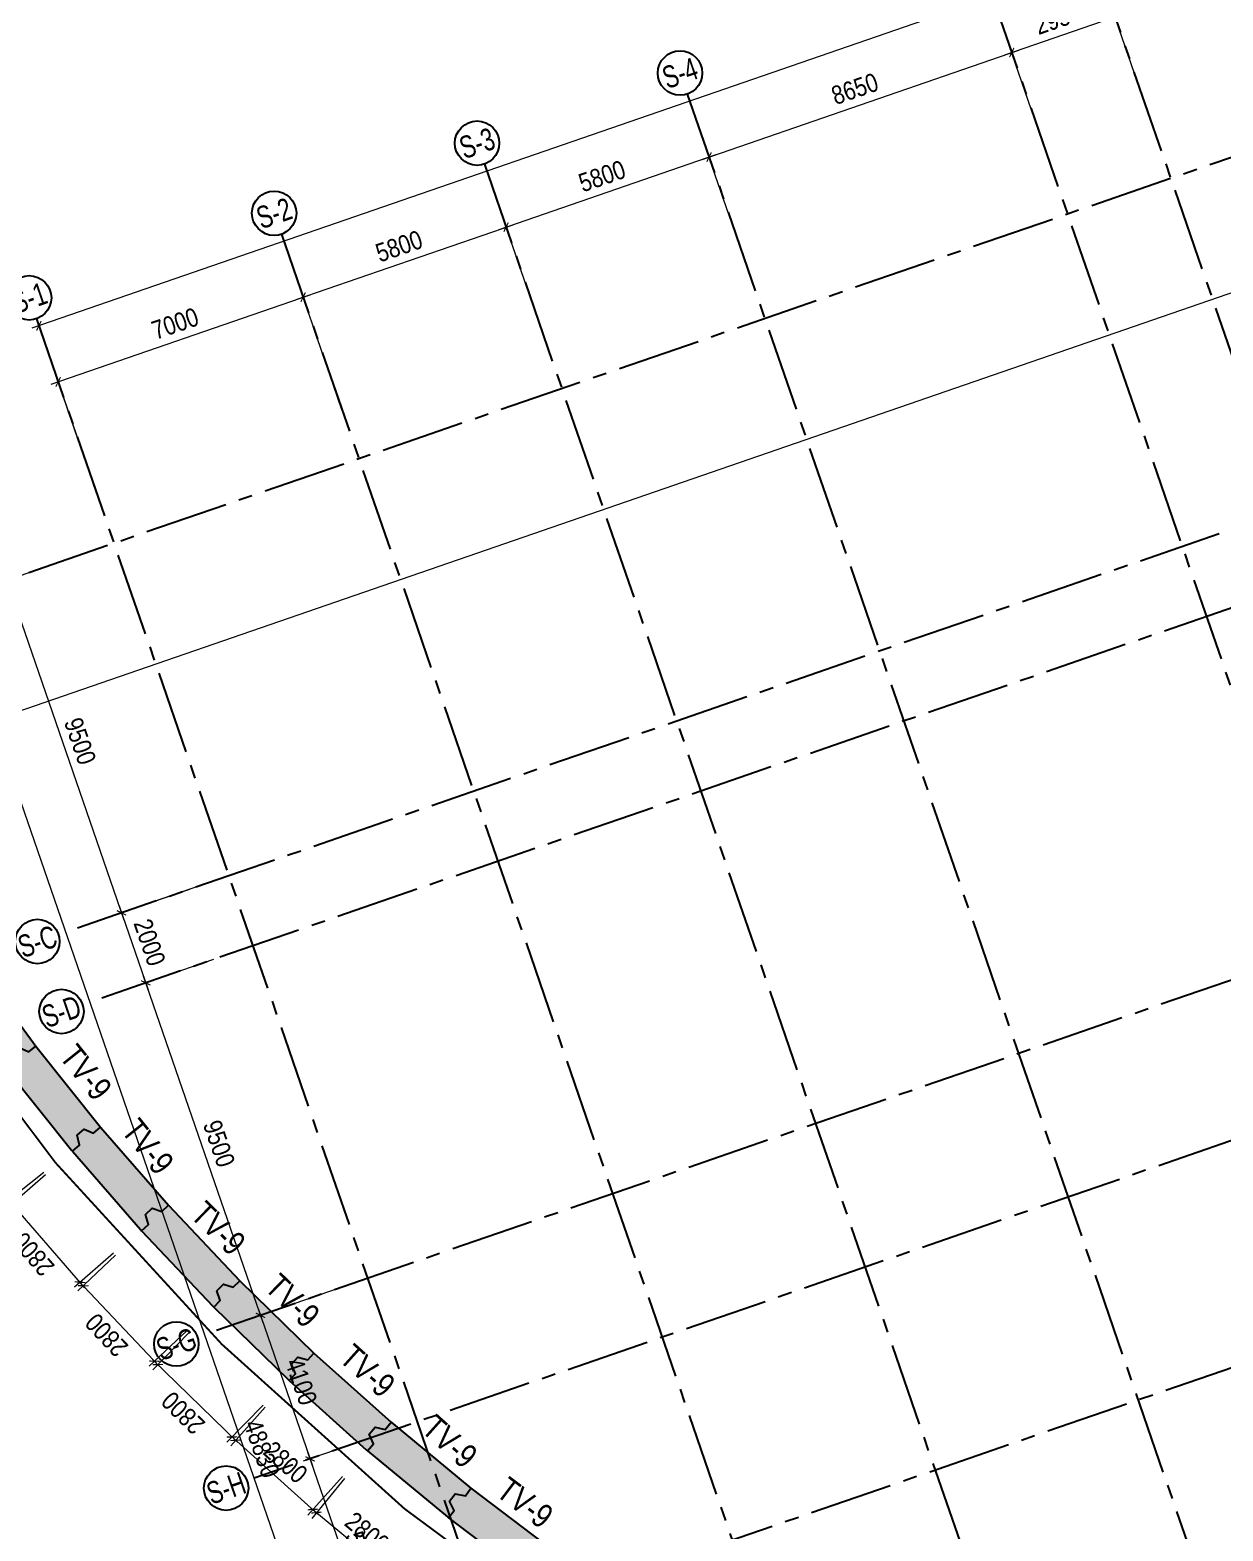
# Model space of a CAD drawing. Header units: millimetres. Extents: x -1534340 to 1713810, y -1348191 to 1114081.
# Drawn here: x 650295 to 682521, y -166186 to -125649 of the extents above; entities that cross this region are included whole.
import ezdxf
from ezdxf.enums import TextEntityAlignment as Align

# ---------------------------------------------------------------- set-up
doc = ezdxf.new("R2010")
doc.units = ezdxf.units.MM
doc.header["$LTSCALE"] = 100
doc.header["$PDMODE"] = 32
doc.header["$PDSIZE"] = 2.5
for name, pattern in [('CENTER2', [1.125, 0.75, -0.125, 0.125, -0.125]), ('DASHDOT', [1, 0.5, -0.25, 0, -0.25]), ('DASHED', [4.5, 3, -1.5]), ('HIDDEN', [0.375, 0.25, -0.125])]:
    doc.linetypes.add(name, pattern=pattern)
for name, color, linetype in [('ccu11-Dim', 8, 'Continuous'), ('ccu11-Khuat', 9, 'DASHED'), ('ccu12-Hatch', 250, 'Continuous'), ('ccu12-Truc', 13, 'CENTER2'), ('KT-Dim', 8, 'Continuous'), ('Xref_ST_MBDV Cot vach 30.7.2022$0$Xref_ST_MBDV Cot vach 30.7.2022|Xref_ST_MBDV Cot vach 30.7.2022|Xref_ST_MBDV Cot vach 30.7.2022|Xref_ST_MBDV Cot vach 30.7.2022|A-CORE-OTLN', 2, 'Continuous'), ('Xref_ST_MBDV Cot vach 30.7.2022$0$Xref_ST_MBDV Cot vach 30.7.2022|Xref_ST_MBDV Cot vach 30.7.2022|Xref_ST_MBDV Cot vach 30.7.2022|Xref_ST_MBDV Cot vach 30.7.2022|ccu12-Thay', 7, 'Continuous'), ('Xref_ST_MBDV Cot vach 30.7.2022|Xref_ST_MBDV Cot vach 30.7.2022|Xref_ST_MBDV Cot vach 30.7.2022|Xref_ST_MBDV Cot vach 30.7.2022|A-GRID-SYM', 50, 'Continuous')]:
    doc.layers.add(name, color=color, linetype=linetype)
doc.layers.add('ccu12-Tencaukien', color=9, linetype='Continuous', lineweight=15)
doc.layers.add('KT-Net thay', color=7, linetype='Continuous', lineweight=15)
doc.styles.add('Arial', font='arial.ttf', dxfattribs={"width": 0.7})
doc.styles.add('Arial Narrow', font='ARIALN.TTF')
doc.styles.add('HBA-Text', font='GOTHIC.TTF')
doc.dimstyles.new('ccu12-200', dxfattribs={"dimscale": 200, "dimtxt": 2.5, "dimasz": 1, "dimexe": 1, "dimexo": 2, "dimgap": 1, "dimtad": 1, "dimdec": 0, "dimrnd": 5, "dimdsep": 46, "dimtxsty": 'Arial Narrow', "dimblk": 'ARCHTICK', "dimcen": -1, "dimdle": 1, "dimclrd": 256, "dimclre": 256, "dimclrt": 3, "dimadec": 0, "dimazin": 2, "dimtfac": 0.1, "dimtdec": 0, "dimtmove": 0, "dimatfit": 1, "dimldrblk": 'ARCHTICK', "dimfxl": 1, "dimtvp": 0.833333, "dimtolj": 1, "dimtzin": 12, "dimarcsym": 0})

# ---------------------------------------------------------------- blocks, each defined once
blk = doc.blocks.new('_ARCHTICK')
at = {"color": 0, "linetype": 'ByBlock', "const_width": 0.15}
blk.add_lwpolyline([(-0.5, -0.5), (0.5, 0.5)], dxfattribs=at)
blk = doc.blocks.new('*D3500')
at = {"layer": 'ccu11-Dim', "lineweight": -2, "ltscale": 0.5, "transparency": 16777216}
for p, q in [((-102202, 18276), (-103134, 17237)), ((-100768, 15382), (-103149, 17520)), ((-100118, 16406), (-101050, 15367))]:
    blk.add_line(p, q, dxfattribs=at)
at = {"layer": 'Defpoints', "color": 0, "ltscale": 0.5, "transparency": 16777216}
for p in [(-101935, 18573), (-103000, 17386), (-99851, 16703)]:
    blk.add_point(p, dxfattribs=at)
at = {"layer": 'ccu11-Dim', "lineweight": -2, "ltscale": 0.5, "transparency": 16777216, "xscale": 200, "yscale": 200, "zscale": 200}
for p, rotation in [((-103000, 17386), 138.0940832896567), ((-100916, 15516), 318.0940832896567)]:
    blk.add_blockref('_ARCHTICK', p, dxfattribs=dict(at, rotation=rotation))
at = {"layer": 'ccu11-Dim', "color": 3, "ltscale": 0.5, "transparency": 16777216, "insert": (-101654, 16790), "char_height": 500, "attachment_point": 5, "rotation": 318.0941, "style": 'Arial Narrow', "bg_fill": 3, "box_fill_scale": 1.1, "bg_fill_color": 256, "bg_fill_true_color": 13158600, "bg_fill_transparency": 0}
blk.add_mtext('\\A1;2800', dxfattribs=at)
blk = doc.blocks.new('*D3503')
at = {"layer": 'ccu11-Dim', "lineweight": -2, "ltscale": 0.5, "transparency": 16777216}
for p, q in [((-100057, 16351), (-100944, 15277)), ((-100971, 15559), (-98503, 13522)), ((-97898, 14569), (-98784, 13495))]:
    blk.add_line(p, q, dxfattribs=at)
at = {"layer": 'Defpoints', "color": 0, "ltscale": 0.5, "transparency": 16777216}
for p in [(-99803, 16660), (-97643, 14877), (-98657, 13649)]:
    blk.add_point(p, dxfattribs=at)
at = {"layer": 'ccu11-Dim', "lineweight": -2, "ltscale": 0.5, "transparency": 16777216, "xscale": 200, "yscale": 200, "zscale": 200}
for p, rotation in [((-100816, 15432), 140.4665265179107), ((-98657, 13649), 320.4665265179107)]:
    blk.add_blockref('_ARCHTICK', p, dxfattribs=dict(at, rotation=rotation))
at = {"layer": 'ccu11-Dim', "color": 3, "ltscale": 0.5, "transparency": 16777216, "insert": (-99447, 14892), "char_height": 500, "attachment_point": 5, "rotation": 320.4665, "style": 'Arial Narrow', "bg_fill": 3, "box_fill_scale": 1.1, "bg_fill_color": 256, "bg_fill_true_color": 13158600, "bg_fill_transparency": 0}
blk.add_mtext('\\A1;2800', dxfattribs=at)
blk = doc.blocks.new('*D1139')
at = {"layer": 'Defpoints', "color": 0, "transparency": 16777216}
for p in [(308279, -57856, 0), (312200, -66552, 0), (309168, -67599)]:
    blk.add_point(p, dxfattribs=at)
at = {"layer": 'KT-Dim', "lineweight": -2, "transparency": 16777216}
for p, q in [((307901, -57986), (305879, -58684)), ((306003, -58430), (309233, -67788)), ((311822, -66683), (308979, -67664))]:
    blk.add_line(p, q, dxfattribs=at)
at = {"layer": 'KT-Dim', "lineweight": -2, "transparency": 16777216, "xscale": 200, "yscale": 200, "zscale": 200}
for p, rotation in [((306068, -58619), 109.0471379636341), ((309168, -67599), 289.0471379636341)]:
    blk.add_blockref('_ARCHTICK', p, dxfattribs=dict(at, rotation=rotation))
at = {"layer": 'KT-Dim', "color": 3, "transparency": 16777216, "insert": (308048, -62961), "char_height": 500, "attachment_point": 5, "rotation": 289.0471, "style": 'Arial Narrow'}
blk.add_mtext('\\A1;9500', dxfattribs=at)
blk = doc.blocks.new('*D1140')
at = {"layer": 'Defpoints', "color": 0, "transparency": 16777216}
for p in [(312032, -68726, 0), (315815, -77470), (312921, -78469)]:
    blk.add_point(p, dxfattribs=at)
at = {"layer": 'KT-Dim', "lineweight": -2, "transparency": 16777216}
for p, q in [((311654, -68857), (309632, -69555)), ((309756, -69300), (312986, -78659)), ((315437, -77601), (312732, -78535))]:
    blk.add_line(p, q, dxfattribs=at)
at = {"layer": 'KT-Dim', "lineweight": -2, "transparency": 16777216, "xscale": 200, "yscale": 200, "zscale": 200}
for p, rotation in [((309821, -69489), 109.0471379636341), ((312921, -78469), 289.0471379636341)]:
    blk.add_blockref('_ARCHTICK', p, dxfattribs=dict(at, rotation=rotation))
at = {"layer": 'KT-Dim', "color": 3, "transparency": 16777216, "insert": (311801, -73831), "char_height": 500, "attachment_point": 5, "rotation": 289.0471, "style": 'Arial Narrow'}
blk.add_mtext('\\A1;9500', dxfattribs=at)
blk = doc.blocks.new('*D1141')
at = {"layer": 'Defpoints', "color": 0, "transparency": 16777216}
for p in [(311379, -66836, 0), (312032, -68726, 0), (309821, -69489)]:
    blk.add_point(p, dxfattribs=at)
at = {"layer": 'KT-Dim', "lineweight": -2, "transparency": 16777216}
for p, q in [((311001, -66966), (308979, -67664)), ((309103, -67410), (309886, -69678)), ((311654, -68857), (309632, -69555))]:
    blk.add_line(p, q, dxfattribs=at)
at = {"layer": 'KT-Dim', "lineweight": -2, "transparency": 16777216, "xscale": 200, "yscale": 200, "zscale": 200}
for p, rotation in [((309168, -67599), 109.0471379636341), ((309821, -69489), 289.0471379636341)]:
    blk.add_blockref('_ARCHTICK', p, dxfattribs=dict(at, rotation=rotation))
at = {"layer": 'KT-Dim', "color": 3, "transparency": 16777216, "insert": (309925, -68396), "char_height": 500, "attachment_point": 5, "rotation": 289.0471, "style": 'Arial Narrow'}
blk.add_mtext('\\A1;2000', dxfattribs=at)
blk = doc.blocks.new('GRID-SYM-flat-103')
at = {"layer": 'Xref_ST_MBDV Cot vach 30.7.2022|Xref_ST_MBDV Cot vach 30.7.2022|Xref_ST_MBDV Cot vach 30.7.2022|Xref_ST_MBDV Cot vach 30.7.2022|A-GRID-SYM'}
blk.add_circle((0, 0, 0), 900, dxfattribs=at)
at = {"layer": 'Xref_ST_MBDV Cot vach 30.7.2022|Xref_ST_MBDV Cot vach 30.7.2022|Xref_ST_MBDV Cot vach 30.7.2022|Xref_ST_MBDV Cot vach 30.7.2022|A-GRID-SYM', "style": 'HBA-Text'}
blk.add_attdef('GRID', text='', height=900, rotation=19.04714, dxfattribs=at).set_placement((0, 0, 0), align=Align.MIDDLE_CENTER)
blk = doc.blocks.new('*D1107')
at = {"layer": 'Defpoints', "color": 0, "transparency": 16777216}
for p in [(315132, -77706, 0), (316470, -81582, 0), (314259, -82345)]:
    blk.add_point(p, dxfattribs=at)
at = {"layer": 'KT-Dim', "lineweight": -2, "transparency": 16777216}
for p, q in [((314754, -77837), (312732, -78535)), ((312856, -78280), (314324, -82534)), ((316092, -81712), (314070, -82410))]:
    blk.add_line(p, q, dxfattribs=at)
at = {"layer": 'KT-Dim', "lineweight": -2, "transparency": 16777216, "xscale": 200, "yscale": 200, "zscale": 200}
for p, rotation in [((312921, -78469), 109.0471379636341), ((314259, -82345), 289.0471379636341)]:
    blk.add_blockref('_ARCHTICK', p, dxfattribs=dict(at, rotation=rotation))
at = {"layer": 'KT-Dim', "color": 3, "transparency": 16777216, "insert": (314021, -80259), "char_height": 500, "attachment_point": 5, "rotation": 289.0471, "style": 'Arial Narrow'}
blk.add_mtext('\\A1;4100', dxfattribs=at)
blk = doc.blocks.new('*D1108')
at = {"layer": 'Defpoints', "color": 0, "transparency": 16777216}
for p in [(316470, -81582, 0), (318361, -87065, 0), (316152, -87827)]:
    blk.add_point(p, dxfattribs=at)
at = {"layer": 'KT-Dim', "lineweight": -2, "transparency": 16777216}
for p, q in [((316092, -81712), (314070, -82410)), ((314194, -82156), (316217, -88016)), ((317983, -87195), (315963, -87893))]:
    blk.add_line(p, q, dxfattribs=at)
at = {"layer": 'KT-Dim', "lineweight": -2, "transparency": 16777216, "xscale": 200, "yscale": 200, "zscale": 200}
for p, rotation in [((314259, -82345), 109.0471379636341), ((316152, -87827), 289.0471379636341)]:
    blk.add_blockref('_ARCHTICK', p, dxfattribs=dict(at, rotation=rotation))
at = {"layer": 'KT-Dim', "color": 3, "transparency": 16777216, "insert": (315636, -84937), "char_height": 500, "attachment_point": 5, "rotation": 289.0471, "style": 'Arial Narrow'}
blk.add_mtext('\\A1;5800', dxfattribs=at)
blk = doc.blocks.new('*D1109')
at = {"layer": 'Defpoints', "color": 0, "transparency": 16777216}
for p in [(306861, -58345, 0), (323836, -104143), (320491, -105298)]:
    blk.add_point(p, dxfattribs=at)
at = {"layer": 'KT-Dim', "lineweight": -2, "transparency": 16777216}
for p, q in [((306483, -58476), (304366, -59206)), ((304490, -58952), (320556, -105487)), ((323458, -104273), (320302, -105363))]:
    blk.add_line(p, q, dxfattribs=at)
at = {"layer": 'KT-Dim', "lineweight": -2, "transparency": 16777216, "xscale": 200, "yscale": 200, "zscale": 200}
for p, rotation in [((304555, -59141), 109.0471379636341), ((320491, -105298), 289.0471379636341)]:
    blk.add_blockref('_ARCHTICK', p, dxfattribs=dict(at, rotation=rotation))
at = {"layer": 'KT-Dim', "color": 3, "transparency": 16777216, "insert": (312954, -82071), "char_height": 500, "attachment_point": 5, "rotation": 289.0471, "style": 'Arial Narrow'}
blk.add_mtext('\\A1;48830', dxfattribs=at)
blk = doc.blocks.new('*D1113')
at = {"layer": 'Defpoints', "color": 0, "transparency": 16777216}
for p in [(314073, -50971), (315243, -54360), (308626, -56644)]:
    blk.add_point(p, dxfattribs=at)
at = {"layer": 'KT-Dim', "lineweight": -2, "transparency": 16777216}
for p, q in [((307267, -53321), (314262, -50906)), ((315112, -53982), (314007, -50782)), ((308495, -56266), (307391, -53067))]:
    blk.add_line(p, q, dxfattribs=at)
at = {"layer": 'KT-Dim', "lineweight": -2, "transparency": 16777216, "xscale": 200, "yscale": 200, "zscale": 200}
for p, rotation in [((314073, -50971), 19.04713796363416), ((307456, -53256), 199.0471379636342)]:
    blk.add_blockref('_ARCHTICK', p, dxfattribs=dict(at, rotation=rotation))
at = {"layer": 'KT-Dim', "color": 3, "transparency": 16777216, "insert": (310616, -51683), "char_height": 500, "attachment_point": 5, "rotation": 19.0471, "style": 'Arial Narrow'}
blk.add_mtext('\\A1;7000', dxfattribs=at)
blk = doc.blocks.new('*D1114')
at = {"layer": 'Defpoints', "color": 0, "transparency": 16777216}
for p in [(319555, -49079), (320303, -51244), (315243, -54360)]:
    blk.add_point(p, dxfattribs=at)
at = {"layer": 'KT-Dim', "lineweight": -2, "transparency": 16777216}
for p, q in [((313884, -51037), (319744, -49013)), ((320172, -50866), (319490, -48890)), ((315112, -53982), (314007, -50782))]:
    blk.add_line(p, q, dxfattribs=at)
at = {"layer": 'KT-Dim', "lineweight": -2, "transparency": 16777216, "xscale": 200, "yscale": 200, "zscale": 200}
for p, rotation in [((319555, -49079), 19.04713796363416), ((314073, -50971), 199.0471379636342)]:
    blk.add_blockref('_ARCHTICK', p, dxfattribs=dict(at, rotation=rotation))
at = {"layer": 'KT-Dim', "color": 3, "transparency": 16777216, "insert": (316665, -49595), "char_height": 500, "attachment_point": 5, "rotation": 19.0471, "style": 'Arial Narrow'}
blk.add_mtext('\\A1;5800', dxfattribs=at)
blk = doc.blocks.new('*D1115')
at = {"layer": 'Defpoints', "color": 0, "transparency": 16777216}
for p in [(325038, -47186), (325785, -49351), (320303, -51244)]:
    blk.add_point(p, dxfattribs=at)
at = {"layer": 'KT-Dim', "lineweight": -2, "transparency": 16777216}
for p, q in [((325655, -48973), (324972, -46997)), ((319366, -49144), (325227, -47121)), ((320172, -50866), (319490, -48890))]:
    blk.add_line(p, q, dxfattribs=at)
at = {"layer": 'KT-Dim', "lineweight": -2, "transparency": 16777216, "xscale": 200, "yscale": 200, "zscale": 200}
for p, rotation in [((325038, -47186), 19.04713796363416), ((319555, -49079), 199.0471379636342)]:
    blk.add_blockref('_ARCHTICK', p, dxfattribs=dict(at, rotation=rotation))
at = {"layer": 'KT-Dim', "color": 3, "transparency": 16777216, "insert": (322148, -47702), "char_height": 500, "attachment_point": 5, "rotation": 19.0471, "style": 'Arial Narrow'}
blk.add_mtext('\\A1;5800', dxfattribs=at)
blk = doc.blocks.new('*D1116')
at = {"layer": 'Defpoints', "color": 0, "transparency": 16777216}
for p in [(333214, -44363), (333962, -46528), (325785, -49351)]:
    blk.add_point(p, dxfattribs=at)
at = {"layer": 'KT-Dim', "lineweight": -2, "transparency": 16777216}
for p, q in [((333831, -46150), (333149, -44174)), ((324849, -47251), (333403, -44298)), ((325655, -48973), (324972, -46997))]:
    blk.add_line(p, q, dxfattribs=at)
at = {"layer": 'KT-Dim', "lineweight": -2, "transparency": 16777216, "xscale": 200, "yscale": 200, "zscale": 200}
for p, rotation in [((333214, -44363), 19.04713796363416), ((325038, -47186), 199.0471379636342)]:
    blk.add_blockref('_ARCHTICK', p, dxfattribs=dict(at, rotation=rotation))
at = {"layer": 'KT-Dim', "color": 3, "transparency": 16777216, "insert": (328977, -45344), "char_height": 500, "attachment_point": 5, "rotation": 19.0471, "style": 'Arial Narrow'}
blk.add_mtext('\\A1;8650', dxfattribs=at)
blk = doc.blocks.new('*D1117')
at = {"layer": 'Defpoints', "color": 0, "transparency": 16777216}
for p in [(336003, -43400), (336750, -45566), (333962, -46528)]:
    blk.add_point(p, dxfattribs=at)
at = {"layer": 'KT-Dim', "lineweight": -2, "transparency": 16777216}
for p, q in [((333025, -44428), (336192, -43335)), ((336620, -45188), (335937, -43211)), ((333831, -46150), (333149, -44174))]:
    blk.add_line(p, q, dxfattribs=at)
at = {"layer": 'KT-Dim', "lineweight": -2, "transparency": 16777216, "xscale": 200, "yscale": 200, "zscale": 200}
for p, rotation in [((336003, -43400), 19.04713796363416), ((333214, -44363), 199.0471379636342)]:
    blk.add_blockref('_ARCHTICK', p, dxfattribs=dict(at, rotation=rotation))
at = {"layer": 'KT-Dim', "color": 3, "transparency": 16777216, "insert": (334460, -43451), "char_height": 500, "attachment_point": 5, "rotation": 19.0471, "style": 'Arial Narrow'}
blk.add_mtext('\\A1;2950', dxfattribs=at)
blk = doc.blocks.new('*D1118')
at = {"layer": 'Defpoints', "color": 0, "transparency": 16777216}
for p in [(341485, -41507), (342233, -43673), (336750, -45566)]:
    blk.add_point(p, dxfattribs=at)
at = {"layer": 'KT-Dim', "lineweight": -2, "transparency": 16777216}
for p, q in [((342102, -43295), (341420, -41318)), ((335814, -43466), (341674, -41442)), ((336620, -45188), (335937, -43211))]:
    blk.add_line(p, q, dxfattribs=at)
at = {"layer": 'KT-Dim', "lineweight": -2, "transparency": 16777216, "xscale": 200, "yscale": 200, "zscale": 200}
for p, rotation in [((341485, -41507), 19.04713796363416), ((336003, -43400), 199.0471379636342)]:
    blk.add_blockref('_ARCHTICK', p, dxfattribs=dict(at, rotation=rotation))
at = {"layer": 'KT-Dim', "color": 3, "transparency": 16777216, "insert": (338595, -42023), "char_height": 500, "attachment_point": 5, "rotation": 19.0471, "style": 'Arial Narrow'}
blk.add_mtext('\\A1;5800', dxfattribs=at)
blk = doc.blocks.new('*D1123')
at = {"layer": 'Defpoints', "color": 0, "transparency": 16777216}
for p in [(363163, -37115), (306934, -51743), (308410, -56019, 0)]:
    blk.add_point(p, dxfattribs=at)
at = {"layer": 'KT-Dim', "lineweight": -2, "transparency": 16777216}
for p, q in [((361876, -32774), (306745, -51809)), ((363033, -36737), (361622, -32650)), ((308280, -55641), (306869, -51554))]:
    blk.add_line(p, q, dxfattribs=at)
at = {"layer": 'KT-Dim', "lineweight": -2, "transparency": 16777216, "xscale": 200, "yscale": 200, "zscale": 200}
for p, rotation in [((361687, -32839), 19.0477163778953), ((306934, -51743), 199.0477163778953)]:
    blk.add_blockref('_ARCHTICK', p, dxfattribs=dict(at, rotation=rotation))
at = {"layer": 'KT-Dim', "color": 3, "transparency": 16777216, "insert": (334162, -41861), "char_height": 500, "attachment_point": 5, "rotation": 19.0477, "style": 'Arial Narrow'}
blk.add_mtext('\\A1;57925', dxfattribs=at)
blk = doc.blocks.new('*D3420')
at = {"layer": 'ccu11-Dim', "lineweight": -2, "ltscale": 0.5, "transparency": 16777216}
for p, q in [((-109934, 26807), (-111026, 25934)), ((-108998, 23715), (-110995, 26216)), ((-108187, 24619), (-109279, 23746))]:
    blk.add_line(p, q, dxfattribs=at)
at = {"layer": 'Defpoints', "color": 0, "ltscale": 0.5, "transparency": 16777216}
for p in [(-109621, 27056), (-110870, 26059), (-107874, 24868)]:
    blk.add_point(p, dxfattribs=at)
at = {"layer": 'ccu11-Dim', "lineweight": -2, "ltscale": 0.5, "transparency": 16777216, "xscale": 200, "yscale": 200, "zscale": 200}
for p, rotation in [((-110870, 26059), 128.6045424487162), ((-109123, 23871), 308.6045424487162)]:
    blk.add_blockref('_ARCHTICK', p, dxfattribs=dict(at, rotation=rotation))
at = {"layer": 'ccu11-Dim', "color": 3, "ltscale": 0.5, "transparency": 16777216, "insert": (-110352, 24681), "char_height": 500, "attachment_point": 5, "rotation": 128.6045, "style": 'Arial Narrow', "bg_fill": 3, "box_fill_scale": 1.1, "bg_fill_color": 256, "bg_fill_true_color": 13158600, "bg_fill_transparency": 0}
blk.add_mtext('\\A1;2800', dxfattribs=at)
blk = doc.blocks.new('*D3421')
at = {"layer": 'ccu11-Dim', "lineweight": -2, "ltscale": 0.5, "transparency": 16777216}
for p, q in [((-108135, 24556), (-109192, 23638)), ((-107073, 21504), (-109172, 23920)), ((-106299, 22442), (-107356, 21524))]:
    blk.add_line(p, q, dxfattribs=at)
at = {"layer": 'Defpoints', "color": 0, "ltscale": 0.5, "transparency": 16777216}
for p in [(-107833, 24818), (-109041, 23769), (-105997, 22704)]:
    blk.add_point(p, dxfattribs=at)
at = {"layer": 'ccu11-Dim', "lineweight": -2, "ltscale": 0.5, "transparency": 16777216, "xscale": 200, "yscale": 200, "zscale": 200}
for p, rotation in [((-109041, 23769), 130.976891231346), ((-107205, 21655), 310.976891231346)]:
    blk.add_blockref('_ARCHTICK', p, dxfattribs=dict(at, rotation=rotation))
at = {"layer": 'ccu11-Dim', "color": 3, "ltscale": 0.5, "transparency": 16777216, "insert": (-108466, 22414), "char_height": 500, "attachment_point": 5, "rotation": 130.9769, "style": 'Arial Narrow', "bg_fill": 3, "box_fill_scale": 1.1, "bg_fill_color": 256, "bg_fill_true_color": 13158600, "bg_fill_transparency": 0}
blk.add_mtext('\\A1;2800', dxfattribs=at)
blk = doc.blocks.new('*D3422')
at = {"layer": 'ccu11-Dim', "lineweight": -2, "ltscale": 0.5, "transparency": 16777216}
for p, q in [((-106245, 22381), (-107262, 21421)), ((-105057, 19377), (-107253, 21704)), ((-104323, 20345), (-105340, 19385))]:
    blk.add_line(p, q, dxfattribs=at)
at = {"layer": 'Defpoints', "color": 0, "ltscale": 0.5, "transparency": 16777216}
for p in [(-105954, 22655), (-107116, 21558), (-104032, 20619)]:
    blk.add_point(p, dxfattribs=at)
at = {"layer": 'ccu11-Dim', "lineweight": -2, "ltscale": 0.5, "transparency": 16777216, "xscale": 200, "yscale": 200, "zscale": 200}
for p, rotation in [((-107116, 21558), 133.3492648365591), ((-105194, 19522), 313.3492648365591)]:
    blk.add_blockref('_ARCHTICK', p, dxfattribs=dict(at, rotation=rotation))
at = {"layer": 'ccu11-Dim', "color": 3, "ltscale": 0.5, "transparency": 16777216, "insert": (-106486, 20228), "char_height": 500, "attachment_point": 5, "rotation": 133.3493, "style": 'Arial Narrow', "bg_fill": 3, "box_fill_scale": 1.1, "bg_fill_color": 256, "bg_fill_true_color": 13158600, "bg_fill_transparency": 0}
blk.add_mtext('\\A1;2800', dxfattribs=at)
blk = doc.blocks.new('*D3423')
at = {"layer": 'ccu11-Dim', "lineweight": -2, "ltscale": 0.5, "transparency": 16777216}
for p, q in [((-104266, 20286), (-105242, 19285)), ((-102955, 17334), (-105246, 19568)), ((-102261, 18332), (-103237, 17331))]:
    blk.add_line(p, q, dxfattribs=at)
at = {"layer": 'Defpoints', "color": 0, "ltscale": 0.5, "transparency": 16777216}
for p in [(-103987, 20573), (-105102, 19429), (-101982, 18618)]:
    blk.add_point(p, dxfattribs=at)
at = {"layer": 'ccu11-Dim', "lineweight": -2, "ltscale": 0.5, "transparency": 16777216, "xscale": 200, "yscale": 200, "zscale": 200}
for p, rotation in [((-105102, 19429), 135.7216624579798), ((-103098, 17474), 315.7216624579798)]:
    blk.add_blockref('_ARCHTICK', p, dxfattribs=dict(at, rotation=rotation))
at = {"layer": 'ccu11-Dim', "color": 3, "ltscale": 0.5, "transparency": 16777216, "insert": (-104418, 18125), "char_height": 500, "attachment_point": 5, "rotation": 135.7217, "style": 'Arial Narrow', "bg_fill": 3, "box_fill_scale": 1.1, "bg_fill_color": 256, "bg_fill_true_color": 13158600, "bg_fill_transparency": 0}
blk.add_mtext('\\A1;2800', dxfattribs=at)
blk = doc.blocks.new('Grid-ST-flat-3')
at = {"layer": 'ccu12-Truc', "ltscale": 30}
for p, q in [((369404.7, -36752.1), (304555.5, -59141.2)), ((335415.2, -41698.9), (354504.5, -96990.4)), ((332626.7, -42661.6), (351716, -97953.1)), ((324450.3, -45484.5), (343539.5, -100776)), ((318967.8, -47377.3), (338057.1, -102668.8)), ((313485.4, -49270.1), (332574.6, -104561.6)), ((306868.6, -51554.5), (325957.9, -106846)), ((348389.9, -54057.7), (307655.7, -68121.1)), ((349042.6, -55948.2), (308308.4, -70011.6)), ((377595.9, -60477.9), (312746.7, -82867)), ((352142.8, -64928.1), (311408.7, -78991.5)), ((377787.3, -66547.8), (314639.5, -88349.4))]:
    blk.add_line(p, q, dxfattribs=at)
at = {"layer": 'KT-Dim'}
ref = blk.add_blockref('GRID-SYM-flat-103', (324254.4, -44917.3, 0), dxfattribs=dict(at, xscale=0.6666666666666666, yscale=0.6666666666666666, zscale=0.6666666666666666))
ref.add_attrib('GRID', 'S-4', dxfattribs={"layer": 'Xref_ST_MBDV Cot vach 30.7.2022|Xref_ST_MBDV Cot vach 30.7.2022|Xref_ST_MBDV Cot vach 30.7.2022|Xref_ST_MBDV Cot vach 30.7.2022|A-GRID-SYM', "height": 600, "rotation": 19, "style": 'HBA-Text', "width": 0.75}).set_placement((324254.4, -44917.3, 0), align=Align.MIDDLE_CENTER)
ref = blk.add_blockref('GRID-SYM-flat-103', (318772, -46810.1, 0), dxfattribs=dict(at, xscale=0.6666666666666666, yscale=0.6666666666666666, zscale=0.6666666666666666))
ref.add_attrib('GRID', 'S-3', dxfattribs={"layer": 'Xref_ST_MBDV Cot vach 30.7.2022|Xref_ST_MBDV Cot vach 30.7.2022|Xref_ST_MBDV Cot vach 30.7.2022|Xref_ST_MBDV Cot vach 30.7.2022|A-GRID-SYM', "height": 600, "rotation": 19, "style": 'HBA-Text', "width": 0.75}).set_placement((318772, -46810.1, 0), align=Align.MIDDLE_CENTER)
ref = blk.add_blockref('GRID-SYM-flat-103', (313289.5, -48702.9, 0), dxfattribs=dict(at, xscale=0.6666666666666666, yscale=0.6666666666666666, zscale=0.6666666666666666))
ref.add_attrib('GRID', 'S-2', dxfattribs={"layer": 'Xref_ST_MBDV Cot vach 30.7.2022|Xref_ST_MBDV Cot vach 30.7.2022|Xref_ST_MBDV Cot vach 30.7.2022|Xref_ST_MBDV Cot vach 30.7.2022|A-GRID-SYM', "height": 600, "rotation": 19.04714, "style": 'HBA-Text', "width": 0.75}).set_placement((313289.5, -48702.9, 0), align=Align.MIDDLE_CENTER)
ref = blk.add_blockref('GRID-SYM-flat-103', (306672.8, -50987.3, 0), dxfattribs=dict(at, xscale=0.6666666666666666, yscale=0.6666666666666666, zscale=0.6666666666666666))
ref.add_attrib('GRID', 'S-1', dxfattribs={"layer": 'Xref_ST_MBDV Cot vach 30.7.2022|Xref_ST_MBDV Cot vach 30.7.2022|Xref_ST_MBDV Cot vach 30.7.2022|Xref_ST_MBDV Cot vach 30.7.2022|A-GRID-SYM', "height": 600, "rotation": 19, "style": 'HBA-Text', "width": 0.75}).set_placement((306672.8, -50987.3, 0), align=Align.MIDDLE_CENTER)
ref = blk.add_blockref('GRID-SYM-flat-103', (306896, -68371.6, 0), dxfattribs=dict(at, xscale=0.6666666666666666, yscale=0.6666666666666666, zscale=0.6666666666666666))
ref.add_attrib('GRID', 'S-C', dxfattribs={"layer": 'Xref_ST_MBDV Cot vach 30.7.2022|Xref_ST_MBDV Cot vach 30.7.2022|Xref_ST_MBDV Cot vach 30.7.2022|Xref_ST_MBDV Cot vach 30.7.2022|A-GRID-SYM', "height": 600, "rotation": 19, "style": 'HBA-Text', "width": 0.75}).set_placement((306896, -68371.6, 0), align=Align.MIDDLE_CENTER)
ref = blk.add_blockref('GRID-SYM-flat-103', (307546.1, -70262.4, 0), dxfattribs=dict(at, xscale=0.6666666666666666, yscale=0.6666666666666666, zscale=0.6666666666666666))
ref.add_attrib('GRID', 'S-D', dxfattribs={"layer": 'Xref_ST_MBDV Cot vach 30.7.2022|Xref_ST_MBDV Cot vach 30.7.2022|Xref_ST_MBDV Cot vach 30.7.2022|Xref_ST_MBDV Cot vach 30.7.2022|A-GRID-SYM', "height": 600, "rotation": 19, "style": 'HBA-Text', "width": 0.75}).set_placement((307546.1, -70262.4, 0), align=Align.MIDDLE_CENTER)
ref = blk.add_blockref('GRID-SYM-flat-103', (310649, -79241.9, 0), dxfattribs=dict(at, xscale=0.6666666666666666, yscale=0.6666666666666666, zscale=0.6666666666666666))
ref.add_attrib('GRID', 'S-G', dxfattribs={"layer": 'Xref_ST_MBDV Cot vach 30.7.2022|Xref_ST_MBDV Cot vach 30.7.2022|Xref_ST_MBDV Cot vach 30.7.2022|Xref_ST_MBDV Cot vach 30.7.2022|A-GRID-SYM', "height": 600, "rotation": 19, "style": 'HBA-Text', "width": 0.75}).set_placement((310649, -79241.9, 0), align=Align.MIDDLE_CENTER)
ref = blk.add_blockref('GRID-SYM-flat-103', (311992.9, -83134.8, 0), dxfattribs=dict(at, xscale=0.6666666666666666, yscale=0.6666666666666666, zscale=0.6666666666666666))
ref.add_attrib('GRID', 'S-H', dxfattribs={"layer": 'Xref_ST_MBDV Cot vach 30.7.2022|Xref_ST_MBDV Cot vach 30.7.2022|Xref_ST_MBDV Cot vach 30.7.2022|Xref_ST_MBDV Cot vach 30.7.2022|A-GRID-SYM', "height": 600, "rotation": 19, "style": 'HBA-Text', "width": 0.75}).set_placement((311992.9, -83134.8, 0), align=Align.MIDDLE_CENTER)
dim = blk.add_aligned_dim(p1=(363163.5, -37115.1), p2=(308410.2, -56019.2, 0), distance=-4523.4, dimstyle='ccu12-200', dxfattribs=at)
dim.commit()
dim.dimension.update_dxf_attribs({"geometry": '*D1123', "text_midpoint": (334162.1, -41861.1)})
for base, p1, p2, angle, picture, middle in [((341485, -41507.4), (336750.2, -45565.7), (342232.6, -43672.9), 19.04714, '*D1118', (338595.2, -42023.5)), ((336002.6, -43400.2), (333961.7, -46528.4), (336750.2, -45565.7), 19.04714, '*D1117', (334459.7, -43451.2)), ((333214.1, -44363), (325785.3, -49351.3), (333961.7, -46528.4), 19.04714, '*D1116', (328977.3, -45344)), ((325037.7, -47185.8), (320302.8, -51244.1), (325785.3, -49351.3), 19.04714, '*D1115', (322147.8, -47701.9)), ((319555.2, -49078.7), (315242.5, -54359.7), (320302.8, -51244.1), 19.04714, '*D1114', (316665.4, -49594.7)), ((314072.8, -50971.5), (308625.8, -56644.1), (315242.5, -54359.7), 19.04714, '*D1113', (310615.8, -51683.3)), ((309168.2, -67599.1, 0), (308278.7, -57855.8), (312200.2, -66552.3), 109.04714, '*D1139', (308048.4, -62960.5, 0)), ((320490.9, -105297.8, 0), (306860.8, -58345.3), (323836, -104142.9, 0), 109.04714, '*D1109', (312953.5, -82070.9, 0)), ((309820.8, -69489.4, 0), (311378.9, -66835.7, 0), (312031.6, -68726.2, 0), 109.04714, '*D1141', (309924.8, -68395.6, 0)), ((312921.2, -78469.5, 0), (312031.6, -68726.2, 0), (315815.2, -77470.3, 0), 109.04714, '*D1140', (311801.4, -73830.9, 0)), ((314259.2, -82345, 0), (315132, -77706.2, 0), (316470, -81581.7), 109.04714, '*D1107', (314020.5, -80258.6, 0)), ((316151.9, -87827.3, 0), (316469.9, -81581.6), (318360.7, -87064.7), 109.04714, '*D1108', (315635.9, -84937.5, 0))]:
    dim = blk.add_linear_dim(base=base, p1=p1, p2=p2, angle=angle, dimstyle='ccu12-200', dxfattribs=at)
    dim.commit()
    dim.dimension.update_dxf_attribs({"geometry": picture, "text_midpoint": middle})
blk = doc.blocks.new('220830_DWall Plan')
at = {"layer": 'Xref_ST_MBDV Cot vach 30.7.2022$0$Xref_ST_MBDV Cot vach 30.7.2022|Xref_ST_MBDV Cot vach 30.7.2022|Xref_ST_MBDV Cot vach 30.7.2022|Xref_ST_MBDV Cot vach 30.7.2022|ccu12-Thay', "ltscale": 10}
for points in [[(-109178.4, 27409.9), (-108983.2, 27565.8), (-109041.5, 27839.3), (-108846, 27995.4), (-108592.2, 27877.9), (-108396.9, 28033.8)], [(-107404.9, 25189.9), (-107216.3, 25353.8), (-107285.9, 25624.7), (-107097, 25788.7), (-106838.5, 25681.9), (-106649.9, 25845.7)], [(-105541, 23045.3), (-105359.3, 23216.8), (-105440.1, 23484.6), (-105258.1, 23656.3), (-104995.5, 23560.3), (-104813.8, 23731.8)], [(-103589.9, 20979.7), (-103415.5, 21158.6), (-103507.3, 21422.8), (-103332.6, 21601.9), (-103066.2, 21516.8), (-102891.7, 21695.7)], [(-101555, 18996.6), (-101388.1, 19182.5), (-101490.8, 19442.7), (-101323.7, 19628.9), (-101053.9, 19554.9), (-100887.1, 19740.8)], [(-99439.7, 17099.4), (-99280.7, 17292.1), (-99394, 17547.8), (-99234.8, 17740.8), (-98962.2, 17678), (-98803.2, 17870.7)], [(-97247.7, 15291.5), (-97096.8, 15490.6), (-97220.6, 15741.4), (-97069.5, 15940.7), (-96794.6, 15889.3), (-96643.7, 16088.4)]]:
    blk.add_lwpolyline(points, dxfattribs=at)
at = {"layer": 'ccu12-Tencaukien', "color": 2, "style": 'Arial', "width": 0.8}
for rotation, p in [(308.60454, (-107297.8, 27119.9)), (308.60454, (-105622.5, 25115.8)), (315.72166, (-103691.6, 22879)), (315.72166, (-101687.8, 20925)), (322.83899, (-95378.8, 15439.5))]:
    blk.add_text('TV-9', height=650, rotation=rotation, dxfattribs=at).set_placement(p, align=Align.CENTER)
at = {"layer": 'ccu11-Dim', "ltscale": 0.5}
dim = blk.add_linear_dim(base=(-103000.2, 17386.2), p1=(-99850.9, 16703.3), p2=(-101934.7, 18573.4), angle=138.09408, dimstyle='ccu12-200', override={"dimzin": 0, "dimfxl": 150, "dimtfill": 1}, dxfattribs=at)
dim.commit()
dim.dimension.update_dxf_attribs({"geometry": '*D3500', "text_midpoint": (-101654.2, 16789.9)})
at = {"layer": 'ccu12-Tencaukien', "color": 2, "style": 'Arial', "width": 0.8}
blk.add_text('TV-9', height=650, rotation=318.09408, dxfattribs=at).set_placement((-99652.3, 19020.7), align=Align.CENTER)
at = {"layer": 'ccu11-Dim', "ltscale": 0.5}
dim = blk.add_linear_dim(base=(-98656.8, 13649.2), p1=(-99802.6, 16659.7), p2=(-97643.1, 14877.4), angle=320.46653, dimstyle='ccu12-200', override={"dimzin": 0, "dimfxl": 150, "dimtfill": 1}, dxfattribs=at)
dim.commit()
dim.dimension.update_dxf_attribs({"geometry": '*D3503', "text_midpoint": (-99446.7, 14891.5)})
at = {"layer": 'ccu12-Hatch', "ltscale": 0.5}
h = blk.add_hatch(dxfattribs=at)
h.set_pattern_fill('VATLIEU04', color=256, scale=50, pattern_type=2)
h.set_pattern_definition([(50, (-626373.33, 223416.3), (358.63009, -31.37607), [37.5, -412.5]), (355, (-626373.33, 223416.3), (-69.37567, 376.09607), [30, -330]), (100.4514, (-626343.45, 223413.7), (289.25469, 344.71977), [31.8701, -350.57106]), (46.1842, (-626373.33, 223516.3), (533.62052, -82.7595), [56.25, -618.75]), (96.6356, (-626328.87, 223509.4), (467.33135, 487.05894), [47.80514, -525.8565]), (351.1842, (-626373.33, 223516.3), (467.33097, 487.0593), [45, -495]), (21, (-626323.33, 223491.3), (298.45353, -201.30945), [37.5, -412.5]), (326, (-626323.33, 223491.3), (121.65767, 362.57502), [30, -330]), (71.4514, (-626298.46, 223474.54), (420.11131, 161.26525), [31.8701, -350.57106]), (37.5, (-626373.33, 223416.31), (6.079928, 166.446927), [0, -326, 0, -335, 0, -331.25]), (7.5, (-626373.33, 223416.31), (131.53477, 197.205856), [0, -191, 0, -318.5, 0, -126.25]), (327.5, (-626484.83, 223416.31), (266.911218, -11.277436), [0, -125, 0, -390, 0, -517.5]), (317.5, (-626534.83, 223416.31), (291.593085, 50.05249), [0, -162.5, 0, -259, 0, -367.5]), (45, (-626373.33, 223416.31), (-150.26019, 150.26019), []), (45, (-626373.33, 223477.56), (-150.26019, 150.26019), [])])
h.paths.add_polyline_path([(-122510.4, 58795.4), (-122033.7, 56036.3), (-122025.8, 55995.6), (-121435.2, 53258.6), (-121425.6, 53218.3), (-120722.3, 50508.1), (-120711, 50468.2), (-119896.1, 47789.5), (-119883.2, 47750.1), (-118958, 45107.4), (-118943.5, 45068.6), (-117909.8, 42466.4), (-117893.7, 42428.3), (-116753.1, 39871.1), (-116735.4, 39833.7), (-115489.9, 37325.9), (-115470.4, 37288.7), (-113949.2, 34524), (-113926.1, 34484.2), (-112465, 32095.7), (-112442.4, 32060.3), (-110882.3, 29735.2), (-110858.5, 29701.3), (-109203.6, 27442.8), (-109178.4, 27409.9), (-107431.4, 25221.8), (-107404.9, 25189.9), (-105568.8, 23076), (-105541, 23045.3), (-103618.9, 21009.2), (-103589.9, 20979.7), (-101585.2, 19024.9), (-101555, 18996.6), (-99471.1, 17126.5), (-99439.7, 17099.4), (-97280.2, 15317.2), (-97247.7, 15291.5), (-95016.3, 13600.1), (-94982.8, 13575.8), (-92683.3, 11978.3), (-92648.8, 11955.3), (-90285.1, 10454.4), (-90249.7, 10432.9), (-87825.9, 9031.1), (-87789.6, 9011.1), (-85309.8, 7710.8), (-85272.8, 7692.3), (-82741.3, 6495.8), (-82703.5, 6478.9), (-80124.7, 5388.2), (-80086.2, 5372.8), (-77464.5, 4389.8), (-77425.4, 4376.1), (-74765.2, 3502.4), (-74725.6, 3490.3), (-72031.5, 2727.6), (-71991.4, 2717.1), (-69268, 2066.5), (-69227.6, 2057.8), (-66479.6, 1520.5), (-66438.8, 1513.4), (-63670.9, 1090.4), (-63637.2, 1085.8), (-60856.6, 757.2), (-60844.4, 755.8), (-41353.3, -1307), (0, 0), (5993.1, 7667.3), (-23501.3, 144497.8), (-27624.7, 160190.9), (-41845.5, 164209.2), (-48082.3, 159482.1), (-71537, 141587.6), (-77499.2, 137277.8), (-78971.4, 133992.6), (-83075.5, 131026), (-86656.7, 130658.3), (-88925.9, 129018), (-91195.2, 127377.7), (-93464.4, 125737.4), (-93470.8, 125732.8), (-95729.2, 124077.6), (-95757.8, 124056), (-97965.7, 122333.9), (-98004.3, 122302.4), (-100138.8, 120490.2), (-100176.1, 120457.1), (-102233.4, 118557.8), (-102269.3, 118523.2), (-104245.9, 116540.1), (-104280.4, 116504.1), (-106173, 114440.6), (-106205.9, 114403.1), (-108011.2, 112262.8), (-108042.5, 112224.1), (-109757.4, 110010.7), (-109787.1, 109970.7), (-111408.7, 107688), (-111436.7, 107646.8), (-112962, 105298.7), (-112988.3, 105256.4), (-114414.8, 102847), (-114439.3, 102803.6), (-115764.6, 100337.1), (-115787.3, 100292.7), (-117009, 97773.3), (-117029.8, 97728.1), (-118145.9, 95160.1), (-118164.8, 95114), (-119173.3, 92501.9), (-119190.2, 92455.1), (-120089.4, 89803.4), (-120104.4, 89755.9), (-120892.7, 87069.1), (-120905.8, 87021), (-121581.8, 84303.9), (-121592.9, 84255.3), (-122155.5, 81512.4), (-122164.5, 81463.4), (-122612.8, 78699.5), (-122619.8, 78650.1), (-122952.9, 75870), (-122957.9, 75820.4), (-123175.3, 73028.9), (-123178.2, 72978.7), (-123278.4, 70180.4), (-123279.1, 70131.9), (-123266, 67331.9), (-123264.7, 67281.1), (-123132.9, 64484.2), (-123130.1, 64443.1), (-122883.3, 61654), (-122878.8, 61612.8), (-122516.6, 58836.3)])
h.paths.add_polyline_path([(-24474.2, 144265.3), (-28446.7, 159384), (-41638.3, 163111.5), (-47477, 158686.1), (-70940.7, 140784.7), (-76696.2, 136624.4), (-78168.4, 133339.2), (-82706.9, 130058.6), (-86288, 129690.9), (-88340.1, 128207.6), (-88223, 128045.5), (-90492.2, 126405.2), (-92761.4, 124764.9), (-95019.8, 123109.7), (-97227.7, 121387.7), (-99362.1, 119575.4), (-101419.4, 117676.1), (-103396, 115692.9), (-105288.6, 113629.4), (-107093.9, 111489.1), (-108808.8, 109275.7), (-110430.4, 106993.1), (-111955.7, 104645), (-113382.2, 102235.7), (-114707.5, 99769.1), (-115929.2, 97249.7), (-117045.3, 94681.8), (-118053.8, 92069.7), (-118953, 89418), (-119741.3, 86731.3), (-120417.3, 84014.1), (-120980, 81271.2), (-121428.3, 78507.4), (-121761.5, 75727.3), (-121978.9, 72935.7), (-122079.1, 70137.5), (-122066, 67337.5), (-121934.3, 64540.6), (-122134, 64531.2), (-121887.2, 61742.1), (-121525, 58965.6), (-121048.3, 56206.5), (-120457.7, 53469.5), (-119754.3, 50759.3), (-118939.4, 48080.5), (-118014.2, 45437.8), (-116980.4, 42835.6), (-115839.8, 40278.5), (-114594.3, 37770.7), (-113073.1, 35006), (-111612, 32617.5), (-110051.9, 30292.4), (-108396.9, 28033.8), (-106649.9, 25845.7), (-104813.8, 23731.8), (-102891.7, 21695.7), (-100887.1, 19740.8), (-98803.2, 17870.7), (-96643.7, 16088.4), (-94412.2, 14397.1), (-92112.7, 12799.5), (-89749, 11298.5), (-87325.2, 9896.7), (-84845.4, 8596.4), (-82314, 7399.9), (-79735.1, 6309.2), (-77113.4, 5326.2), (-74453.2, 4452.5), (-71759.1, 3689.8), (-69035.7, 3039.2), (-66287.7, 2501.9), (-63519.8, 2078.9), (-60739.2, 1750.2), (-41316.3, -305.3), (-499.5, 984.7), (4916.9, 7914.3)], flags=16)
at = {"layer": 'ccu11-Khuat', "color": 1, "linetype": 'DASHDOT', "ltscale": 18, "const_width": 50}
blk.add_lwpolyline([(-28510.9, 165727.9), (-36919.6, 168632.9), (-48415.2, 159919.9), (-71865, 142029.1), (-95482.1, 124957.6, 0.6850113), (-62162.5, 342.2), (-41373.6, -1857.9), (274.8, -541.6), (6585, 7531.5), (-22966.3, 144625.7)], format="xyb", close=True, dxfattribs=at)
at = {"layer": 'Xref_ST_MBDV Cot vach 30.7.2022$0$Xref_ST_MBDV Cot vach 30.7.2022|Xref_ST_MBDV Cot vach 30.7.2022|Xref_ST_MBDV Cot vach 30.7.2022|Xref_ST_MBDV Cot vach 30.7.2022|A-CORE-OTLN', "color": 6}
for points in [[(-109178.4, 27409.9), (-107431.4, 25221.8), (-107404.9, 25189.9), (-105568.8, 23076), (-105541, 23045.3), (-103618.9, 21009.2), (-103589.9, 20979.7), (-101585.2, 19024.9), (-101555, 18996.6), (-99471.1, 17126.5), (-99439.7, 17099.4), (-97280.2, 15317.2), (-97247.7, 15291.5), (-95016.3, 13600.1)], [(-121048.3, 56206.5), (-120457.7, 53469.5), (-119754.3, 50759.3), (-118939.4, 48080.5), (-118014.2, 45437.8), (-116980.4, 42835.6), (-115839.8, 40278.5), (-114594.3, 37770.7), (-113073.1, 35006), (-111612, 32617.5), (-110051.9, 30292.4), (-108396.9, 28033.8), (-106649.9, 25845.7), (-104813.8, 23731.8), (-102891.7, 21695.7), (-100887.1, 19740.8), (-98803.2, 17870.7), (-96643.7, 16088.4), (-94412.2, 14397.1)]]:
    blk.add_lwpolyline(points, dxfattribs=at)
blk.add_blockref('Grid-ST-flat-3', (-415251.1, 99227.9, 0.1))
at = {"layer": 'ccu12-Tencaukien', "color": 2, "style": 'Arial', "width": 0.8}
blk.add_text('TV-9', height=650, rotation=318.09408, dxfattribs=at).set_placement((-97430.5, 17110), align=Align.CENTER)
at = {"layer": 'ccu11-Dim', "ltscale": 0.5}
dim = blk.add_linear_dim(base=(-110870.1, 26059.2), p1=(-107874.1, 24868.3), p2=(-109621.1, 27056.4), angle=128.60454, dimstyle='ccu12-200', override={"dimzin": 0, "dimfxl": 150, "dimtfill": 1}, dxfattribs=at)
dim.commit()
dim.dimension.update_dxf_attribs({"geometry": '*D3420', "text_midpoint": (-110352.3, 24681.1)})
dim = blk.add_linear_dim(base=(-109040.7, 23769.1), p1=(-105997.1, 22704), p2=(-107833.2, 24817.9), angle=130.97689, dimstyle='ccu12-200', override={"dimzin": 0, "dimfxl": 150, "dimtfill": 1}, dxfattribs=at)
dim.commit()
dim.dimension.update_dxf_attribs({"geometry": '*D3421', "text_midpoint": (-108466.3, 22413.6)})
dim = blk.add_linear_dim(base=(-107116.2, 21558.3), p1=(-104031.9, 20619.4), p2=(-105953.9, 22655.5), angle=133.34926, dimstyle='ccu12-200', override={"dimzin": 0, "dimfxl": 150, "dimtfill": 1}, dxfattribs=at)
dim.commit()
dim.dimension.update_dxf_attribs({"geometry": '*D3422', "text_midpoint": (-106486.3, 20227.8)})
dim = blk.add_linear_dim(base=(-105102.4, 19428.6), p1=(-101981.9, 18618), p2=(-103986.6, 20572.8), angle=135.72166, dimstyle='ccu12-200', override={"dimzin": 0, "dimfxl": 150, "dimtfill": 1}, dxfattribs=at)
dim.commit()
dim.dimension.update_dxf_attribs({"geometry": '*D3423', "text_midpoint": (-104417.9, 18125.3)})

msp = doc.modelspace()

# ---------------------------------------------------------------- block references
at = {"layer": 'ccu12-Tencaukien'}
msp.add_blockref('220830_DWall Plan', (758850.9, -181122), dxfattribs=at)

# ---------------------------------------------------------------- next in the draw order: linework, layer by layer
at = {"layer": 'KT-Net thay', "linetype": 'HIDDEN', "ltscale": 3000}
msp.add_lwpolyline([(743022.4, -76966), (754045.1, -128102.3), (734391.9, -132316.5), (734815.6, -134282.2), (747171.8, -131618.8), (747708.3, -134060.5), (754991.4, -132492.4), (757161.4, -142559.4), (737512.7, -146794.8), (729806, -145909.5), (717517.7, -150152), (717338.2, -149632.1), (716629.3, -149876.9), (707736.4, -124118.8), (645494.6, -145607.7), (643211.7, -141284.1), (642068.4, -138772.9), (641028.6, -136217.1), (640093.9, -133621.1), (639265.9, -130989), (638545.9, -128325.4), (637935.3, -125634.7)], dxfattribs=at)

doc.saveas('drawing.dxf')
